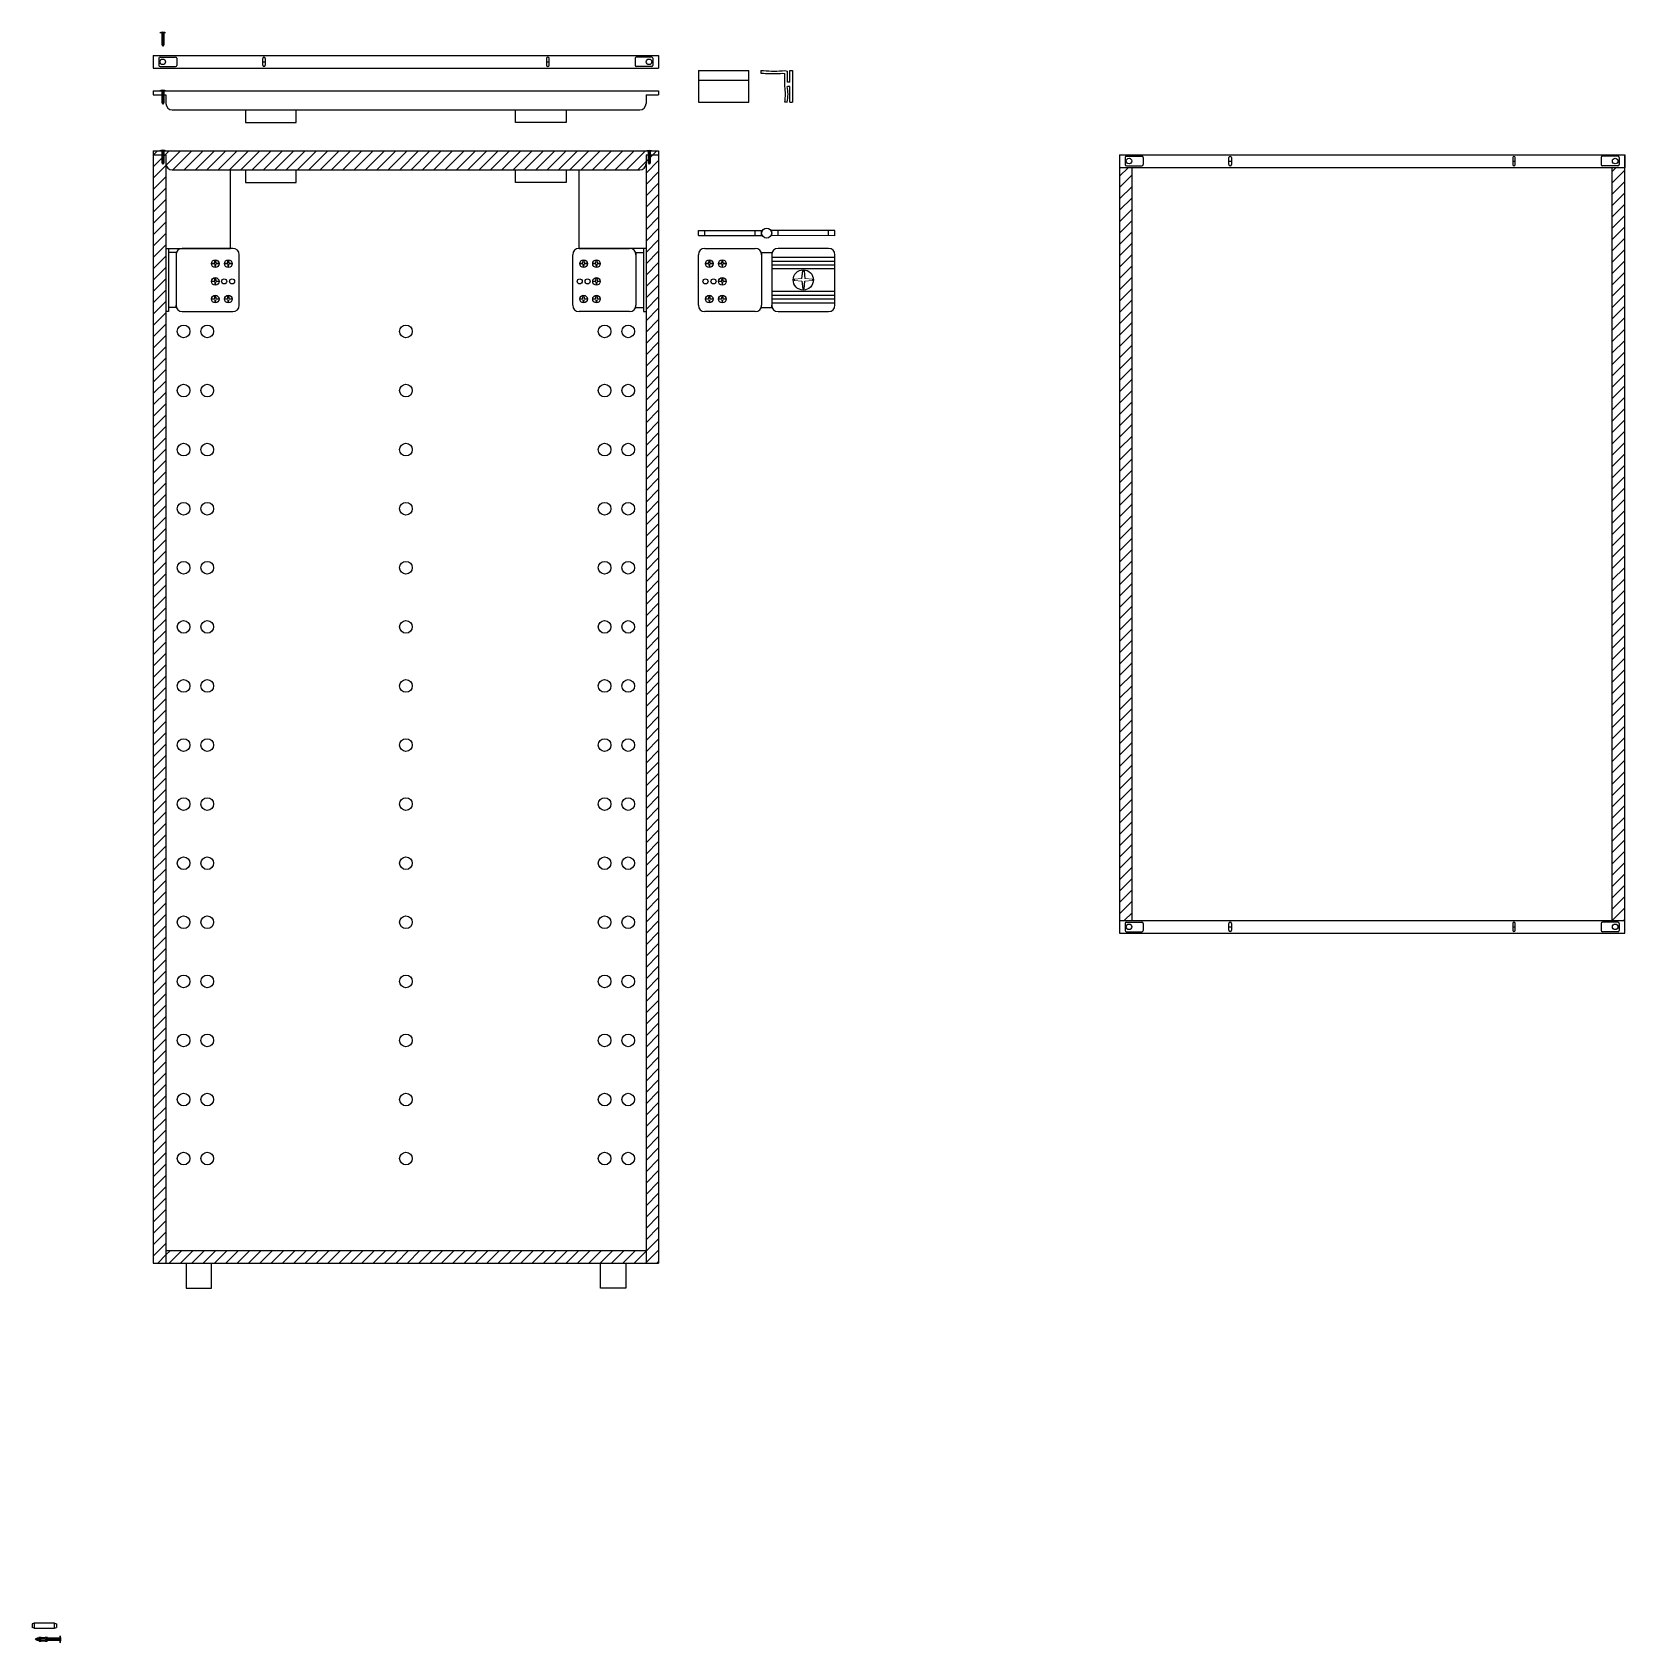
# Model space of a CAD drawing. Header units: millimetres. Extents: x 214 to 581, y 308 to 589.
# Drawn here: x 454.7 to 580.7, y 363.6 to 491.1 of the extents above; entities that cross this region are included whole.
import ezdxf

# ---------------------------------------------------------------- set-up
doc = ezdxf.new("R2010")
doc.units = ezdxf.units.MM
for name, color, linetype in [('A-FURN', 8, 'Continuous'), ('A-MCUT', 5, 'Continuous'), ('COSTR', 9, 'Continuous')]:
    doc.layers.add(name, color=color, linetype=linetype)

msp = doc.modelspace()

# ---------------------------------------------------------------- hatches: boundary and pattern name
at = {"layer": 'A-MCUT'}
h = msp.add_hatch(dxfattribs=at)
h.set_pattern_fill('ANSI31', color=256, scale=0.2)
h.paths.add_polyline_path([(465.25, 480.66, 0.414214), (465.75, 480.16), (502.75, 480.16, 0.414214), (503.25, 480.66), (503.25, 393.66), (504.25, 393.66), (504.25, 481.66), (503.25, 481.66), (465.25, 481.66), (465.08, 481.66), (465.08, 481.56), (465.08, 481.56), (465.08, 481.44), (465.08, 481.39), (465.08, 481.39), (465.08, 481.33), (465.08, 481.22), (465.08, 481.22), (465.08, 481.11), (465.08, 481.05), (465.08, 481.05), (465.08, 480.94), (465.08, 480.86), (465.08, 480.66), (465.05, 480.68), (465, 480.61), (464.92, 480.72), (464.92, 480.72), (464.92, 480.78), (464.92, 481), (465.08, 480.94), (465.08, 481), (464.92, 481.06), (464.92, 481.22), (465.08, 481.16), (465.08, 481.22), (464.92, 481.28), (464.92, 481.5), (465.08, 481.44), (465.08, 481.5), (464.92, 481.56), (464.92, 481.66), (464.78, 481.66), (464.25, 481.66), (464.25, 393.66), (465.25, 393.66)])
h.paths.add_polyline_path([(503.41, 480.88), (503.57, 480.94), (503.57, 481), (503.41, 480.94)], flags=16)
h.paths.add_polyline_path([(503.49, 480.61), (503.38, 480.77), (503.41, 480.78), (503.41, 480.83), (503.57, 480.89), (503.57, 480.72), (503.57, 480.72)], flags=16)
h.paths.add_polyline_path([(503.41, 481), (503.57, 481.06), (503.57, 481.11), (503.41, 481.05)], flags=16)
h.paths.add_polyline_path([(503.41, 481.11), (503.57, 481.17), (503.57, 481.22), (503.41, 481.16)], flags=16)
h.paths.add_polyline_path([(503.41, 481.22), (503.57, 481.28), (503.57, 481.34), (503.41, 481.28)], flags=16)
h.paths.add_polyline_path([(503.41, 481.33), (503.57, 481.39), (503.57, 481.45), (503.41, 481.39)], flags=16)
h.paths.add_polyline_path([(503.41, 481.44), (503.57, 481.5), (503.57, 481.56), (503.41, 481.5)], flags=16)
h = msp.add_hatch(dxfattribs=at)
h.set_pattern_fill('ANSI31', color=256, scale=0.2)
h.paths.add_polyline_path([(541.72, 480.36), (540.72, 480.36), (540.72, 420.76), (541.72, 420.76)])
h.paths.add_polyline_path([(580.72, 480.36), (579.72, 480.36), (579.72, 420.76), (580.72, 420.76)])
h = msp.add_hatch(dxfattribs=at)
h.set_pattern_fill('ANSI31', color=256, scale=0.2)
h.paths.add_polyline_path([(503.25, 394.66), (465.25, 394.66), (465.25, 393.66), (503.25, 393.66)])

# ---------------------------------------------------------------- linework, layer by layer
at = {"layer": 'A-FURN'}
for p, q in [((464.25, 481.66), (464.25, 393.66)), ((465.25, 481.36), (465.25, 393.66)), ((503.25, 481.36), (503.25, 393.66)), ((504.25, 481.66), (504.25, 393.66)), ((540.72, 481.36), (540.72, 419.76)), ((580.72, 419.76), (580.72, 481.36)), ((470.35, 473.95), (470.35, 480.16)), ((497.95, 473.95), (497.95, 480.16)), ((541.72, 420.76), (541.72, 480.36)), ((579.72, 420.76), (579.72, 480.36)), ((465.25, 473.95), (470.35, 473.95)), ((503.25, 473.95), (497.95, 473.95)), ((465.25, 394.66), (503.25, 394.66)), ((464.25, 393.66), (504.25, 393.66))]:
    msp.add_line(p, q, dxfattribs=at)
for centre in [(466.65, 467.38), (468.52, 467.38), (484.25, 467.38), (499.97, 467.38), (501.84, 467.38), (466.65, 462.7), (468.52, 462.7), (484.25, 462.7), (499.97, 462.7), (501.84, 462.7), (466.65, 458.03), (468.52, 458.03), (484.25, 458.03), (499.97, 458.03), (501.84, 458.03), (466.65, 453.35), (468.52, 453.35), (484.25, 453.35), (499.97, 453.35), (501.84, 453.35), (466.65, 448.68), (468.52, 448.68), (484.25, 448.68), (499.97, 448.68), (501.84, 448.68), (466.65, 444), (468.52, 444), (484.25, 444), (499.97, 444), (501.84, 444), (466.65, 439.33), (468.52, 439.33), (484.25, 439.33), (499.97, 439.33), (501.84, 439.33), (466.65, 434.65), (468.52, 434.65), (484.25, 434.65), (499.97, 434.65), (501.84, 434.65), (466.65, 429.98), (468.52, 429.98), (484.25, 429.98), (499.97, 429.98), (501.84, 429.98), (466.65, 425.3), (468.52, 425.3), (484.25, 425.3), (499.97, 425.3), (501.84, 425.3), (466.65, 420.63), (468.52, 420.63), (484.25, 420.63), (499.97, 420.63), (501.84, 420.63), (466.65, 415.95), (468.52, 415.95), (484.25, 415.95), (499.97, 415.95), (501.84, 415.95), (466.65, 411.28), (468.52, 411.28), (484.25, 411.28), (499.97, 411.28), (501.84, 411.28), (466.65, 406.6), (468.52, 406.6), (484.25, 406.6), (499.97, 406.6), (501.84, 406.6), (466.65, 401.93), (468.52, 401.93), (484.25, 401.93), (499.97, 401.93), (501.84, 401.93)]:
    msp.add_circle(centre, 0.5, dxfattribs=at)
at = {"layer": 'COSTR'}
for p, q in [((465.22, 491), (464.78, 491)), ((464.92, 491), (464.92, 490.2)), ((464.92, 490.96), (465.08, 490.9)), ((464.92, 490.91), (465.08, 490.85)), ((465.08, 490.79), (464.92, 490.85)), ((464.92, 490.8), (465.08, 490.74)), ((464.92, 490.74), (465.08, 490.68)), ((465.08, 490.62), (464.92, 490.68)), ((464.96, 491), (465.08, 490.96)), ((465.08, 491), (465.08, 490.2)), ((464.92, 490.63), (465.08, 490.57)), ((464.92, 490.57), (465.08, 490.51)), ((465.08, 490.46), (464.92, 490.52)), ((464.92, 490.46), (465.08, 490.4)), ((464.92, 490.4), (465.08, 490.34)), ((465.08, 490.29), (464.92, 490.35)), ((464.92, 490.29), (465.08, 490.23)), ((465.08, 490.18), (464.92, 490.24)), ((464.92, 490.2), (464.92, 490.07)), ((464.92, 490.18), (465.08, 490.12)), ((464.92, 490.13), (465.08, 490.07)), ((464.92, 490.07), (465, 489.96)), ((464.92, 490.07), (465.05, 490.02)), ((465.08, 490.07), (465, 489.96)), ((465.08, 490.2), (465.08, 490.07)), ((464.25, 489.21), (504.25, 489.21)), ((464.25, 489.21), (464.25, 488.21)), ((464.25, 488.21), (504.25, 488.21)), ((464.69, 488.99), (464.69, 488.43)), ((464.79, 489.09), (466.01, 489.09)), ((464.79, 488.33), (466.01, 488.33)), ((466.11, 488.99), (466.11, 488.43)), ((472.91, 488.71), (472.91, 488.98)), ((472.91, 488.44), (472.91, 488.71)), ((472.91, 488.71), (473.11, 488.71)), ((473.11, 488.98), (473.11, 488.44)), ((495.38, 488.98), (495.38, 488.44)), ((495.38, 488.71), (495.58, 488.71)), ((495.58, 488.71), (495.58, 488.98)), ((495.58, 488.44), (495.58, 488.71)), ((502.38, 488.99), (502.38, 488.43)), ((503.7, 489.09), (502.48, 489.09)), ((503.7, 488.33), (502.48, 488.33)), ((503.8, 488.99), (503.8, 488.43)), ((504.25, 489.21), (504.25, 488.21)), ((507.4, 488.02), (507.4, 485.52)), ((507.4, 488.02), (511.4, 488.02)), ((507.4, 487.27), (511.4, 487.27)), ((511.4, 485.52), (511.4, 488.02)), ((512.34, 488.02), (512.34, 487.82)), ((512.34, 488.02), (512.54, 488.02)), ((512.34, 487.82), (512.54, 487.82)), ((514.08, 487.81), (514.24, 487.78)), ((514.24, 488.02), (514.44, 487.98)), ((514.24, 486.77), (514.24, 487.78)), ((514.44, 487.11), (514.44, 487.98)), ((514.64, 487.11), (514.44, 487.11)), ((514.64, 488.02), (514.84, 488.02)), ((514.64, 487.11), (514.64, 488.02)), ((514.84, 488.02), (514.84, 485.52)), ((464.25, 486.41), (465.25, 486.41)), ((464.25, 486.41), (464.25, 486.11)), ((464.25, 486.11), (465.25, 486.11)), ((465.22, 486.41), (464.78, 486.41)), ((464.92, 486.41), (464.92, 485.61)), ((464.92, 486.37), (465.08, 486.31)), ((464.92, 486.31), (465.08, 486.26)), ((465.08, 486.2), (464.92, 486.26)), ((464.92, 486.2), (465.08, 486.14)), ((464.92, 486.15), (465.08, 486.09)), ((465.08, 486.03), (464.92, 486.09)), ((464.92, 486.03), (465.08, 485.97)), ((464.92, 485.98), (465.08, 485.92)), ((465.08, 485.86), (464.92, 485.92)), ((464.92, 485.87), (465.08, 485.81)), ((464.92, 485.81), (465.08, 485.75)), ((465.08, 485.7), (464.92, 485.75)), ((464.92, 485.7), (465.08, 485.64)), ((465.08, 485.58), (464.92, 485.64)), ((464.92, 485.61), (464.92, 485.48)), ((464.92, 485.59), (465.08, 485.53)), ((464.96, 486.41), (465.08, 486.37)), ((465.08, 486.41), (465.08, 485.61)), ((465.08, 485.61), (465.08, 485.48)), ((465.25, 486.41), (503.25, 486.41)), ((465.25, 486.11), (465.25, 485.41)), ((503.25, 486.41), (504.25, 486.41)), ((503.25, 486.11), (504.25, 486.11)), ((503.25, 486.11), (503.25, 485.41)), ((504.25, 486.41), (504.25, 486.11)), ((514.64, 486.77), (514.44, 486.77)), ((514.64, 485.52), (514.64, 486.77)), ((464.92, 485.53), (465.08, 485.48)), ((464.92, 485.48), (465, 485.37)), ((464.92, 485.48), (465.05, 485.43)), ((465.08, 485.48), (465, 485.37)), ((465.75, 484.91), (502.75, 484.91)), ((471.56, 484.91), (471.56, 483.91)), ((475.56, 483.91), (475.56, 484.91)), ((492.93, 483.91), (492.93, 484.91)), ((496.93, 484.91), (496.93, 483.91)), ((507.4, 485.52), (511.4, 485.52)), ((514.44, 485.52), (514.24, 485.52)), ((514.64, 485.52), (514.84, 485.52)), ((471.56, 483.91), (475.56, 483.91)), ((496.93, 483.91), (492.93, 483.91)), ((464.25, 481.66), (465.25, 481.66)), ((464.25, 481.36), (465.25, 481.36)), ((465.22, 481.66), (464.78, 481.66)), ((464.92, 481.66), (464.92, 480.86)), ((464.92, 481.62), (465.08, 481.56)), ((464.92, 481.56), (465.08, 481.5)), ((465.08, 481.44), (464.92, 481.5)), ((464.92, 481.45), (465.08, 481.39)), ((464.92, 481.39), (465.08, 481.33)), ((465.08, 481.28), (464.92, 481.34)), ((464.92, 481.28), (465.08, 481.22)), ((464.92, 481.22), (465.08, 481.16)), ((465.08, 481.11), (464.92, 481.17)), ((464.92, 481.11), (465.08, 481.05)), ((464.92, 481.06), (465.08, 481)), ((465.08, 480.94), (464.92, 481)), ((464.92, 480.94), (465.08, 480.88)), ((465.08, 480.83), (464.92, 480.89)), ((464.92, 480.86), (464.92, 480.73)), ((464.92, 480.84), (465.08, 480.78)), ((464.92, 480.78), (465.08, 480.72)), ((464.92, 480.73), (465, 480.61)), ((464.92, 480.72), (465.05, 480.68)), ((464.96, 481.66), (465.08, 481.61)), ((465.08, 480.73), (465, 480.61)), ((465.08, 481.66), (465.08, 480.86)), ((465.08, 480.86), (465.08, 480.73)), ((465.25, 481.66), (503.25, 481.66)), ((465.25, 481.36), (465.25, 480.66)), ((503.25, 481.66), (504.25, 481.66)), ((503.25, 481.36), (503.25, 480.66)), ((503.25, 481.36), (504.25, 481.36)), ((503.27, 481.66), (503.71, 481.66)), ((503.41, 481.66), (503.41, 480.86)), ((503.53, 481.66), (503.41, 481.61)), ((503.57, 481.62), (503.41, 481.56)), ((503.57, 481.56), (503.41, 481.5)), ((503.41, 481.44), (503.57, 481.5)), ((503.57, 481.45), (503.41, 481.39)), ((503.57, 481.39), (503.41, 481.33)), ((503.41, 481.28), (503.57, 481.34)), ((503.57, 481.28), (503.41, 481.22)), ((503.57, 481.22), (503.41, 481.16)), ((503.41, 481.11), (503.57, 481.17)), ((503.57, 481.11), (503.41, 481.05)), ((503.57, 481.06), (503.41, 481)), ((503.41, 480.94), (503.57, 481)), ((503.57, 480.94), (503.41, 480.88)), ((503.41, 480.83), (503.57, 480.89)), ((503.41, 480.86), (503.41, 480.73)), ((503.57, 480.84), (503.41, 480.78)), ((503.57, 480.78), (503.41, 480.72)), ((503.41, 480.73), (503.49, 480.61)), ((503.57, 480.72), (503.44, 480.68)), ((503.57, 480.73), (503.49, 480.61)), ((503.57, 481.66), (503.57, 480.86)), ((503.57, 480.86), (503.57, 480.73)), ((540.72, 481.36), (580.72, 481.36)), ((540.72, 481.36), (540.72, 480.36)), ((541.17, 481.14), (541.17, 480.58)), ((541.27, 481.24), (542.49, 481.24)), ((541.27, 480.48), (542.49, 480.48)), ((542.59, 481.14), (542.59, 480.58)), ((549.39, 480.86), (549.39, 481.13)), ((549.39, 480.59), (549.39, 480.86)), ((549.39, 480.86), (549.59, 480.86)), ((549.59, 481.13), (549.59, 480.59)), ((571.85, 481.13), (571.85, 480.59)), ((571.85, 480.86), (572.05, 480.86)), ((572.05, 480.86), (572.05, 481.13)), ((572.05, 480.59), (572.05, 480.86)), ((578.85, 481.14), (578.85, 480.58)), ((580.17, 481.24), (578.95, 481.24)), ((580.17, 480.48), (578.95, 480.48)), ((580.27, 481.14), (580.27, 480.58)), ((580.72, 481.36), (580.72, 480.36)), ((465.75, 480.16), (502.75, 480.16)), ((471.56, 480.16), (471.56, 479.16)), ((475.56, 479.16), (475.56, 480.16)), ((492.93, 479.16), (492.93, 480.16)), ((496.93, 480.16), (496.93, 479.16)), ((540.72, 480.36), (580.72, 480.36)), ((471.56, 479.16), (475.56, 479.16)), ((496.93, 479.16), (492.93, 479.16)), ((507.4, 475.36), (512.46, 475.36)), ((507.4, 474.96), (507.4, 475.36)), ((507.4, 474.96), (512.46, 474.96)), ((507.9, 474.96), (507.9, 475.36)), ((511.9, 474.96), (511.9, 475.36)), ((512.4, 474.96), (512.4, 475.36)), ((518.2, 475.36), (513.15, 475.36)), ((518.2, 474.94), (513.15, 474.96)), ((513.2, 474.96), (513.2, 475.36)), ((513.7, 474.96), (513.7, 475.36)), ((517.7, 474.94), (517.7, 475.36)), ((518.2, 474.94), (518.2, 475.36)), ((465.25, 473.95), (465.45, 473.95)), ((465.45, 473.95), (465.45, 468.95)), ((466.05, 473.63), (465.45, 473.63)), ((466.05, 473.63), (466.05, 473.45)), ((466.05, 473.45), (466.05, 469.45)), ((470.55, 473.95), (466.55, 473.95)), ((469.11, 472.79), (469.13, 473.04)), ((469.18, 473.04), (469.2, 472.79)), ((470.14, 472.79), (470.16, 473.04)), ((470.21, 473.04), (470.23, 472.79)), ((471.05, 469.45), (471.05, 473.45)), ((497.45, 469.45), (497.45, 473.45)), ((497.95, 473.95), (501.95, 473.95)), ((498.26, 472.79), (498.28, 473.04)), ((498.33, 473.04), (498.35, 472.79)), ((499.29, 472.79), (499.31, 473.04)), ((499.36, 473.04), (499.38, 472.79)), ((502.45, 473.63), (503.05, 473.63)), ((502.45, 473.63), (502.45, 473.45)), ((502.45, 473.45), (502.45, 469.45)), ((503.25, 473.95), (503.05, 473.95)), ((503.05, 473.95), (503.05, 468.95)), ((507.4, 469.45), (507.4, 473.45)), ((507.9, 473.95), (511.9, 473.95)), ((508.22, 472.79), (508.24, 473.04)), ((508.29, 473.04), (508.31, 472.79)), ((509.24, 472.79), (509.27, 473.04)), ((509.31, 473.04), (509.34, 472.79)), ((512.4, 473.63), (513.2, 473.63)), ((512.4, 473.63), (512.4, 473.45)), ((512.4, 473.45), (512.4, 469.45)), ((513.2, 473.63), (513.2, 473.45)), ((513.2, 473.45), (513.2, 469.45)), ((513.2, 473.25), (518.2, 473.25)), ((513.2, 472.95), (518.2, 472.95)), ((517.7, 473.95), (513.7, 473.95)), ((518.2, 469.45), (518.2, 473.45)), ((469.11, 472.7), (469.13, 472.44)), ((469.11, 471.38), (469.13, 471.64)), ((469.18, 472.44), (469.2, 472.7)), ((469.18, 471.64), (469.2, 471.38)), ((470.14, 472.7), (470.16, 472.44)), ((470.21, 472.44), (470.23, 472.7)), ((498.26, 472.7), (498.28, 472.44)), ((498.33, 472.44), (498.35, 472.7)), ((499.29, 472.7), (499.31, 472.44)), ((499.29, 471.38), (499.31, 471.64)), ((499.36, 472.44), (499.38, 472.7)), ((499.36, 471.64), (499.38, 471.38)), ((508.21, 472.7), (508.24, 472.44)), ((508.29, 472.44), (508.31, 472.7)), ((509.24, 472.7), (509.27, 472.44)), ((509.24, 471.38), (509.27, 471.64)), ((509.31, 472.44), (509.34, 472.7)), ((509.31, 471.64), (509.34, 471.38)), ((513.2, 472.65), (518.2, 472.65)), ((513.2, 472.35), (518.2, 472.35)), ((515.59, 471.56), (515.65, 472.17)), ((515.65, 472.17), (515.76, 472.17)), ((515.76, 472.17), (515.82, 471.56)), ((469.11, 471.3), (469.13, 471.04)), ((469.18, 471.04), (469.2, 471.3)), ((499.29, 471.3), (499.31, 471.04)), ((499.36, 471.04), (499.38, 471.3)), ((509.24, 471.3), (509.27, 471.04)), ((509.31, 471.04), (509.34, 471.3)), ((513.2, 470.55), (518.2, 470.55)), ((514.98, 471.51), (514.98, 471.4)), ((515.59, 471.35), (515.65, 470.74)), ((515.65, 470.74), (515.76, 470.74)), ((515.76, 470.74), (515.82, 471.35)), ((516.42, 471.51), (516.42, 471.4)), ((466.05, 469.28), (465.45, 469.28)), ((466.05, 469.28), (466.05, 469.45)), ((469.11, 469.98), (469.13, 470.24)), ((469.11, 469.89), (469.13, 469.64)), ((469.18, 470.24), (469.2, 469.98)), ((469.18, 469.64), (469.2, 469.89)), ((470.14, 469.98), (470.16, 470.24)), ((470.14, 469.89), (470.16, 469.64)), ((470.21, 470.24), (470.23, 469.98)), ((470.21, 469.64), (470.23, 469.89)), ((498.26, 469.98), (498.28, 470.24)), ((498.26, 469.89), (498.28, 469.64)), ((498.33, 470.24), (498.35, 469.98)), ((498.33, 469.64), (498.35, 469.89)), ((499.29, 469.98), (499.31, 470.24)), ((499.29, 469.89), (499.31, 469.64)), ((499.36, 470.24), (499.38, 469.98)), ((499.36, 469.64), (499.38, 469.89)), ((502.45, 469.28), (502.45, 469.45)), ((502.45, 469.28), (503.05, 469.28)), ((508.21, 469.89), (508.24, 469.64)), ((508.22, 469.98), (508.24, 470.24)), ((508.29, 470.24), (508.31, 469.98)), ((508.29, 469.64), (508.31, 469.89)), ((509.24, 469.98), (509.27, 470.24)), ((509.24, 469.89), (509.27, 469.64)), ((509.31, 470.24), (509.34, 469.98)), ((509.31, 469.64), (509.34, 469.89)), ((512.4, 469.28), (512.4, 469.45)), ((512.4, 469.28), (513.2, 469.28)), ((513.2, 470.25), (518.2, 470.25)), ((513.2, 469.95), (518.2, 469.95)), ((513.2, 469.65), (518.2, 469.65)), ((513.2, 469.28), (513.2, 469.45)), ((465.45, 468.95), (465.25, 468.95)), ((466.55, 468.95), (470.55, 468.95)), ((501.95, 468.95), (497.95, 468.95)), ((503.05, 468.95), (503.25, 468.95)), ((511.9, 468.95), (507.9, 468.95)), ((513.7, 468.95), (517.7, 468.95)), ((540.72, 420.76), (580.72, 420.76)), ((541.27, 420.64), (542.49, 420.64)), ((580.17, 420.64), (578.95, 420.64)), ((540.72, 419.76), (580.72, 419.76)), ((541.17, 420.54), (541.17, 419.98)), ((541.27, 419.88), (542.49, 419.88)), ((542.59, 420.54), (542.59, 419.98)), ((549.39, 420.26), (549.39, 420.53)), ((549.39, 419.99), (549.39, 420.26)), ((549.39, 420.26), (549.59, 420.26)), ((549.59, 420.53), (549.59, 419.99)), ((571.85, 420.53), (571.85, 419.99)), ((571.85, 420.26), (572.05, 420.26)), ((572.05, 420.26), (572.05, 420.53)), ((572.05, 419.99), (572.05, 420.26)), ((578.85, 420.54), (578.85, 419.98)), ((580.17, 419.88), (578.95, 419.88)), ((580.27, 420.54), (580.27, 419.98)), ((466.85, 393.66), (466.85, 391.66)), ((468.85, 391.66), (468.85, 393.66)), ((499.64, 391.66), (499.64, 393.66)), ((501.64, 393.66), (501.64, 391.66)), ((466.85, 391.66), (468.85, 391.66)), ((501.64, 391.66), (499.64, 391.66)), ((454.83, 365.16), (454.67, 365.11)), ((454.67, 365.11), (454.67, 364.82)), ((454.83, 364.76), (454.67, 364.82)), ((456.43, 365.16), (454.83, 365.16)), ((454.83, 365.16), (454.83, 364.76)), ((456.43, 364.76), (456.43, 365.16)), ((456.43, 365.16), (456.6, 365.11)), ((456.43, 364.76), (456.6, 364.82)), ((456.6, 365.11), (456.6, 364.82)), ((455.05, 363.99), (454.91, 363.89)), ((455.05, 363.79), (454.91, 363.89)), ((455.05, 363.79), (454.99, 363.94)), ((455.22, 363.99), (455.05, 363.99)), ((455.12, 363.79), (455.05, 363.98)), ((455.22, 363.79), (455.05, 363.79)), ((455.19, 363.79), (455.11, 363.99)), ((455.22, 363.9), (455.18, 363.99)), ((455.22, 364.07), (455.22, 363.79)), ((455.22, 363.79), (455.22, 363.71)), ((455.27, 364.06), (455.27, 363.71)), ((455.38, 363.95), (455.68, 363.95)), ((455.38, 363.83), (455.68, 363.83)), ((455.79, 364.06), (455.79, 363.71)), ((455.85, 363.99), (455.85, 364.07)), ((456.85, 363.99), (455.85, 363.99)), ((455.85, 363.99), (455.85, 363.79)), ((455.85, 363.89), (455.88, 363.79)), ((456.85, 363.79), (455.85, 363.79)), ((455.85, 363.71), (455.85, 363.79)), ((455.95, 363.79), (455.88, 363.99)), ((455.95, 363.99), (456.02, 363.79)), ((456.09, 363.79), (456.02, 363.99)), ((456.16, 363.79), (456.09, 363.99)), ((456.16, 363.99), (456.23, 363.79)), ((456.3, 363.79), (456.23, 363.99)), ((456.37, 363.79), (456.3, 363.99)), ((456.37, 363.99), (456.44, 363.79)), ((456.51, 363.79), (456.44, 363.99)), ((456.58, 363.79), (456.51, 363.99)), ((456.58, 363.99), (456.65, 363.79)), ((456.72, 363.79), (456.65, 363.99)), ((456.79, 363.79), (456.72, 363.99)), ((456.83, 363.87), (456.79, 363.99)), ((456.85, 364.16), (456.85, 363.61))]:
    msp.add_line(p, q, dxfattribs=at)
at = {"layer": 'COSTR', "lineweight": 5}
for p, q in [((468.86, 472.77), (469.11, 472.79)), ((468.86, 472.72), (469.11, 472.7)), ((469.46, 472.77), (469.2, 472.79)), ((469.46, 472.72), (469.2, 472.7)), ((469.89, 472.77), (470.14, 472.79)), ((469.89, 472.72), (470.14, 472.7)), ((470.48, 472.77), (470.23, 472.79)), ((470.48, 472.72), (470.23, 472.7)), ((498.01, 472.77), (498.26, 472.79)), ((498.01, 472.72), (498.26, 472.7)), ((498.6, 472.77), (498.35, 472.79)), ((498.6, 472.72), (498.35, 472.7)), ((499.03, 472.77), (499.29, 472.79)), ((499.03, 472.72), (499.29, 472.7)), ((499.63, 472.77), (499.38, 472.79)), ((499.63, 472.72), (499.38, 472.7)), ((507.96, 472.77), (508.22, 472.79)), ((507.96, 472.72), (508.22, 472.7)), ((508.56, 472.77), (508.31, 472.79)), ((508.56, 472.72), (508.31, 472.7)), ((508.99, 472.77), (509.24, 472.79)), ((508.99, 472.72), (509.24, 472.7)), ((509.59, 472.77), (509.34, 472.79)), ((509.59, 472.72), (509.34, 472.7)), ((514.98, 471.51), (515.59, 471.56)), ((516.42, 471.51), (515.82, 471.56)), ((468.86, 471.36), (469.11, 471.38)), ((468.86, 471.32), (469.11, 471.3)), ((469.46, 471.36), (469.2, 471.38)), ((469.46, 471.32), (469.2, 471.3)), ((499.03, 471.36), (499.29, 471.38)), ((499.03, 471.32), (499.29, 471.3)), ((499.63, 471.36), (499.38, 471.38)), ((499.63, 471.32), (499.38, 471.3)), ((508.99, 471.36), (509.24, 471.38)), ((508.99, 471.32), (509.24, 471.3)), ((509.59, 471.36), (509.34, 471.38)), ((509.59, 471.32), (509.34, 471.3)), ((514.98, 471.4), (515.59, 471.35)), ((516.42, 471.4), (515.82, 471.35)), ((468.86, 469.96), (469.11, 469.98)), ((468.86, 469.91), (469.11, 469.89)), ((469.46, 469.96), (469.2, 469.98)), ((469.46, 469.91), (469.2, 469.89)), ((469.89, 469.96), (470.14, 469.98)), ((469.89, 469.91), (470.14, 469.89)), ((470.48, 469.96), (470.23, 469.98)), ((470.48, 469.91), (470.23, 469.89)), ((498.01, 469.96), (498.26, 469.98)), ((498.01, 469.91), (498.26, 469.89)), ((498.6, 469.96), (498.35, 469.98)), ((498.6, 469.91), (498.35, 469.89)), ((499.03, 469.96), (499.29, 469.98)), ((499.03, 469.91), (499.29, 469.89)), ((499.63, 469.96), (499.38, 469.98)), ((499.63, 469.91), (499.38, 469.89)), ((507.96, 469.96), (508.22, 469.98)), ((507.96, 469.91), (508.22, 469.89)), ((508.56, 469.96), (508.31, 469.98)), ((508.56, 469.91), (508.31, 469.89)), ((508.99, 469.96), (509.24, 469.98)), ((508.99, 469.91), (509.24, 469.89)), ((509.59, 469.96), (509.34, 469.98)), ((509.59, 469.91), (509.34, 469.89))]:
    msp.add_line(p, q, dxfattribs=at)
at = {"layer": 'COSTR', "ltscale": 0.001}
for p, q in [((454.83, 364.76), (455.63, 364.76)), ((455.63, 364.76), (456.43, 364.76))]:
    msp.add_line(p, q, dxfattribs=at)
at = {"layer": 'COSTR'}
for centre, radius in [((465, 488.71), 0.22), ((503.49, 488.71), 0.22), ((541.48, 480.86), 0.22), ((579.96, 480.86), 0.22), ((512.8, 475.16), 0.4), ((469.16, 472.74), 0.3), ((470.19, 472.74), 0.3), ((498.31, 472.74), 0.3), ((499.33, 472.74), 0.3), ((508.26, 472.74), 0.3), ((509.29, 472.74), 0.3), ((469.16, 471.34), 0.3), ((469.86, 471.34), 0.2), ((470.49, 471.34), 0.2), ((498, 471.34), 0.2), ((498.63, 471.34), 0.2), ((499.33, 471.34), 0.3), ((507.96, 471.34), 0.2), ((508.59, 471.34), 0.2), ((509.29, 471.34), 0.3), ((515.7, 471.45), 0.8), ((469.16, 469.94), 0.3), ((470.19, 469.94), 0.3), ((498.31, 469.94), 0.3), ((499.33, 469.94), 0.3), ((508.26, 469.94), 0.3), ((509.29, 469.94), 0.3), ((541.48, 420.26), 0.22), ((579.96, 420.26), 0.22)]:
    msp.add_circle(centre, radius, dxfattribs=at)
for centre, radius, start, end in [((464.79, 488.99), 0.1, 90, 180), ((464.79, 488.43), 0.1, 180, 270), ((466.01, 488.99), 0.1, 0, 90), ((466.01, 488.43), 0.1, 270, 0), ((473.01, 488.98), 0.1, 0, 180), ((473.01, 488.44), 0.1, 180, 0), ((495.48, 488.98), 0.1, 0, 180), ((495.48, 488.44), 0.1, 180, 0), ((502.48, 488.99), 0.1, 90, 180), ((502.48, 488.43), 0.1, 180, 270), ((503.7, 488.99), 0.1, 0, 90), ((503.7, 488.43), 0.1, 270, 0), ((513.37, 498.97), 11.19, 265.6424, 273.6321), ((513.39, 499.17), 11.19, 265.6424, 274.3576), ((510.71, 486.14), 3.58, 349.9395, 10.0605), ((510.91, 486.14), 3.58, 349.9395, 10.0605), ((465.75, 485.41), 0.5, 180, 270), ((502.75, 485.41), 0.5, 270, 0), ((465.75, 480.66), 0.5, 180, 270), ((502.75, 480.66), 0.5, 270, 0), ((541.27, 481.14), 0.1, 90, 180), ((541.27, 480.58), 0.1, 180, 270), ((542.49, 481.14), 0.1, 0, 90), ((542.49, 480.58), 0.1, 270, 0), ((549.49, 481.13), 0.1, 0, 180), ((549.49, 480.59), 0.1, 180, 0), ((571.95, 481.13), 0.1, 0, 180), ((571.95, 480.59), 0.1, 180, 0), ((578.95, 481.14), 0.1, 90, 180), ((578.95, 480.58), 0.1, 180, 270), ((580.17, 481.14), 0.1, 0, 90), ((580.17, 480.58), 0.1, 270, 0), ((466.55, 473.45), 0.5, 90, 180), ((470.55, 473.45), 0.5, 0, 90), ((497.95, 473.45), 0.5, 90, 180), ((501.95, 473.45), 0.5, 0, 90), ((507.9, 473.45), 0.5, 90, 180), ((511.9, 473.45), 0.5, 0, 90), ((513.7, 473.45), 0.5, 90, 180), ((517.7, 473.45), 0.5, 0, 90), ((466.55, 469.45), 0.5, 180, 270), ((470.55, 469.45), 0.5, 270, 0), ((497.95, 469.45), 0.5, 180, 270), ((501.95, 469.45), 0.5, 270, 0), ((507.9, 469.45), 0.5, 180, 270), ((511.9, 469.45), 0.5, 270, 0), ((513.7, 469.45), 0.5, 180, 270), ((517.7, 469.45), 0.5, 270, 0), ((541.27, 420.54), 0.1, 90, 180), ((542.49, 420.54), 0.1, 0, 90), ((549.49, 420.53), 0.1, 0, 180), ((571.95, 420.53), 0.1, 0, 180), ((578.95, 420.54), 0.1, 90, 180), ((580.17, 420.54), 0.1, 0, 90), ((541.27, 419.98), 0.1, 180, 270), ((542.49, 419.98), 0.1, 270, 0), ((549.49, 419.99), 0.1, 180, 0), ((571.95, 419.99), 0.1, 180, 0), ((578.95, 419.98), 0.1, 180, 270), ((580.17, 419.98), 0.1, 270, 0), ((455.53, 365.97), 1.93, 260.6411, 279.3589), ((455.53, 361.8), 1.93, 80.6411, 99.3589), ((455.38, 363.89), 0.06, 90, 270), ((455.68, 363.89), 0.06, 270, 90)]:
    msp.add_arc(centre, radius, start, end, dxfattribs=at)
for centre in [(465, 491), (465, 486.41), (465, 481.66)]:
    msp.add_ellipse(centre, major_axis=(-0.22, 0), ratio=0.223129, start_param=3.141593, end_param=6.283185, dxfattribs=at)
at = {"layer": 'COSTR', "extrusion": (0, 0, -1)}
for centre, major_axis in [((503.49, 481.66), (0.22, 0)), ((456.85, 363.89), (0, -0.275))]:
    msp.add_ellipse(centre, major_axis=major_axis, ratio=0.223129, start_param=3.141593, end_param=6.283185, dxfattribs=at)

doc.saveas('drawing.dxf')
